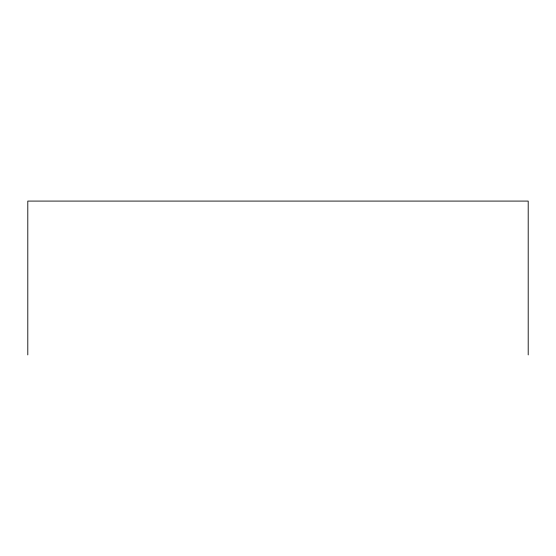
<?xml version="1.0" encoding="UTF-8"?>
<svg xmlns="http://www.w3.org/2000/svg" width="556" height="556" viewBox="0 0 556 556"><rect width="100%" height="100%" fill="white"/><g stroke="black" fill="none" stroke-linecap="round" stroke-linejoin="round"><path stroke-width="0.83" d="M528.2 354.916L528.2 201.084L27.8 201.084L27.8 354.916"/></g></svg>
